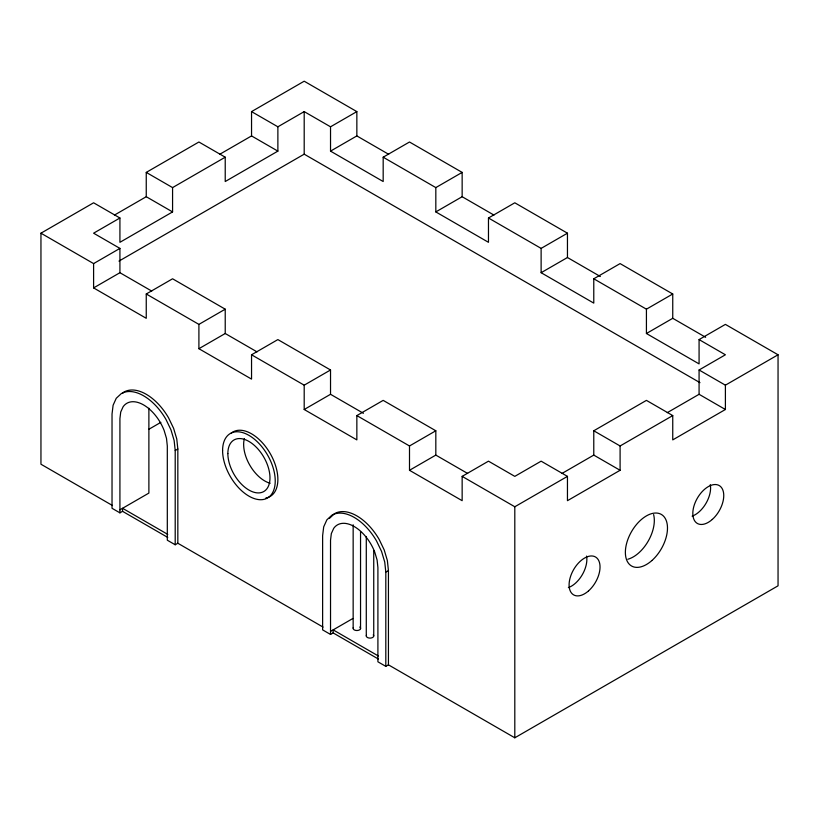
<?xml version="1.0" encoding="UTF-8"?>
<svg xmlns="http://www.w3.org/2000/svg" width="819" height="819" viewBox="0 0 819 819"><rect width="100%" height="100%" fill="white"/><g stroke="black" fill="none" stroke-linecap="round" stroke-linejoin="round"><path stroke-width="1.23" d="M122.553 393.345L123.915 392.086A44.676 25.788 60 0 1 168.591 417.885L173.608 428.337L176.761 438.953L177.836 449.017L177.836 543.253L323.065 627.088M329.494 518.335L334.51 513.677A44.676 25.788 60 0 1 379.187 539.475L384.203 549.928L387.367 560.544L388.441 570.608L388.441 664.833L514.803 737.796L778.05 585.81L778.05 354.781L725.399 324.385L699.078 339.588L699.078 363.902L646.426 333.507L646.426 309.183L593.775 278.788L593.775 303.112L541.124 272.707L541.124 248.392L488.472 217.997L488.472 242.311L435.821 211.916L435.821 187.602L383.179 157.197L383.179 181.521L330.528 151.126L330.528 126.802L356.849 111.609L356.849 135.923L388.656 154.289M112.459 505.507L40.95 464.219L40.95 233.19L93.601 202.795L119.922 217.997L119.922 242.311L172.574 211.916L172.574 187.602L225.225 157.197L225.225 181.521L277.876 151.126L277.876 126.802L251.546 111.609L251.546 135.923L219.738 154.289M114.445 215.08L146.253 196.714L146.253 172.399L198.904 142.004L225.225 157.197M251.546 111.609L304.197 81.204L356.849 111.609M119.922 217.997L93.601 233.19L119.922 248.392L119.922 272.707L151.73 291.073M277.876 126.802L304.197 111.609L330.528 126.802M40.95 233.19L93.601 263.595L119.922 248.392M118.96 261.107L304.197 154.167L699.969 382.657M93.601 263.595L93.601 287.909L119.922 272.707M330.528 151.126L356.849 135.923M93.601 287.909L146.253 318.304L146.253 293.99L172.574 278.788L225.225 309.183L225.225 333.507L257.033 351.873M383.179 157.197L409.5 142.004L462.151 172.399L462.151 196.714L493.959 215.08M146.253 293.99L198.904 324.385L225.225 309.183M435.821 187.602L462.151 172.399M198.904 324.385L198.904 348.699L225.225 333.507M435.821 211.916L462.151 196.714M198.904 348.699L251.546 379.105L251.546 354.781L277.876 339.588L330.528 369.983L330.528 394.297L363.431 413.298M488.472 217.997L514.803 202.795L567.454 233.19L567.454 257.514L600.358 276.515M148.73 429.351L160.862 422.348M177.836 543.253L175.205 544.768L175.205 450.532L177.836 449.017M251.546 354.781L304.197 385.176L330.528 369.983M541.124 248.392L567.454 233.19M119.922 509.817L148.884 493.089L148.884 408.231M175.205 450.532L174.13 440.479L170.976 429.852L165.96 419.4A44.676 25.788 60 0 0 121.284 393.611L116.257 398.269L113.104 405.241L112.029 414.056L112.029 508.292L119.922 512.848L122.553 511.332L167.741 537.418M304.197 385.176L304.197 409.5L330.528 394.297M541.124 272.707L567.454 257.514M304.197 409.5L356.849 439.895L356.849 415.581L383.179 400.378L435.821 430.774L435.821 455.098L467.639 473.464M593.775 278.788L620.096 263.595L672.747 293.99L672.747 318.304L705.661 337.305M356.849 415.581L409.5 445.976L435.821 430.774M646.426 309.183L672.747 293.99M409.5 445.976L409.5 470.29L435.821 455.098M646.426 333.507L672.747 318.304M409.5 470.29L462.151 500.685L462.151 476.371L488.472 461.169L514.803 476.371L541.124 461.169L567.454 476.371L567.454 500.685L620.096 470.29L620.096 445.976L672.747 415.581L672.747 439.895L725.399 409.5L725.399 385.176L778.05 354.781M561.967 473.464L593.775 455.098L593.775 430.774L646.426 400.378L672.747 415.581M667.27 412.663L699.078 394.297L699.078 369.983L725.399 354.781L699.078 339.588M388.441 664.833L385.81 666.359L385.81 572.123L388.441 570.608M462.151 476.371L514.803 506.766L567.454 476.371M330.528 631.398L352.897 618.478M385.81 572.123L384.735 562.059L381.572 551.443L376.556 540.99A44.676 25.788 60 0 0 331.879 515.202L326.863 519.85L323.7 526.832L322.625 535.646L322.625 629.883L330.528 634.438L333.159 632.923L378.337 659.008M699.078 369.983L725.399 385.176M251.546 135.923L277.876 151.126M699.078 394.297L725.399 409.5M146.253 172.399L172.574 187.602M593.775 430.774L620.096 445.976M146.253 196.714L172.574 211.916M593.775 455.098L620.096 470.29M167.741 534.377L122.553 508.292L122.553 511.332M378.337 655.968L333.159 629.883L333.159 632.923M175.205 544.768L167.311 540.212L167.311 445.976L166.503 438.431L164.138 430.466A33.507 19.349 60 0 0 123.096 406.777L120.731 412.008L119.922 418.622L119.922 512.848M385.81 666.359L377.907 661.803L377.907 567.567L377.098 560.022L374.733 552.057A33.507 19.349 60 0 0 333.702 528.357L331.337 533.589L330.528 540.212L330.528 634.438M514.803 506.766L514.803 737.796M373.74 550.511L373.74 635.964M366.288 536.476L366.288 635.964M360.544 531.685L360.544 628.623M353.153 524.795L353.153 628.101M304.197 111.609L304.197 154.167M653.603 514.567A29.781 17.199 -60 0 1 627.815 559.244M586.568 556.081A21.867 12.623 -60 0 1 568.376 587.581M710.298 484.643A21.867 12.623 -60 0 1 692.106 516.154M270.168 483.251A29.781 17.199 60 0 1 244.369 438.574M231.091 433.271A37.234 21.499 60 0 1 271.12 455.18A37.234 21.499 60 0 1 265.878 497.983M359.776 627.037A3.726 2.15 0 0 1 359.828 629.657L359.142 630.057A3.726 2.15 0 0 1 354.617 630.077A3.726 2.15 0 0 1 353.398 627.559M373.239 634.889A3.726 2.15 0 0 1 370.495 638.093A3.726 2.15 0 0 1 366.421 635.401M588.564 590.868A21.867 12.623 -60 0 0 595.495 556.981A21.867 12.623 -60 0 0 569.625 579.924A21.867 12.623 -60 0 0 588.564 590.868M651.873 560.554A29.781 17.199 -60 0 0 661.312 514.414A29.781 17.199 -60 0 0 626.085 545.659A29.781 17.199 -60 0 0 651.873 560.554M712.295 519.43A21.867 12.623 -60 0 0 719.225 485.554A21.867 12.623 -60 0 0 693.345 508.497A21.867 12.623 -60 0 0 712.295 519.43M227.856 453.572A29.781 17.199 60 0 0 259.449 492.874A29.781 17.199 60 0 0 259.449 450.757A29.781 17.199 60 0 0 227.856 453.572M222.594 450.532A37.234 21.499 60 0 0 262.08 499.662A37.234 21.499 60 0 0 262.08 447.01A37.234 21.499 60 0 0 222.594 450.532"/></g></svg>
